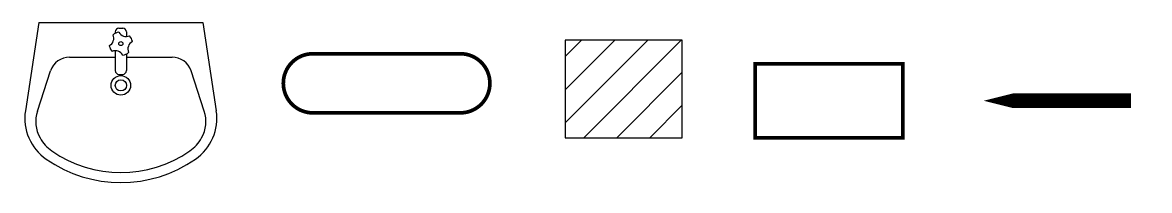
# Model space of a CAD drawing. Header units: millimetres. Extents: x 3277 to 3430, y 1940 to 1963.
import ezdxf

# ---------------------------------------------------------------- set-up
doc = ezdxf.new("R2010")
doc.units = ezdxf.units.MM
doc.layers.add('contorno', color=7, linetype='Continuous', lineweight=30)

# ---------------------------------------------------------------- blocks, each defined once
blk = doc.blocks.new('pia_banheiro')
for p, q in [((-0.2224, 0), (-0.2586, -0.2386)), ((-0.2224, 0), (0.2224, 0)), ((0.2224, 0), (0.2586, -0.2386)), ((-0.015, -0.025), (-0.015, -0.0289)), ((-0.005, -0.015), (0.005, -0.015)), ((0.015, -0.025), (0.015, -0.0378)), ((-0.015, -0.0761), (-0.015, -0.1302)), ((0.015, -0.085), (0.015, -0.1302)), ((-0.139, -0.0938), (-0.015, -0.0938)), ((0.015, -0.0938), (0.139, -0.0938)), ((-0.2263, -0.2395), (-0.1903, -0.1308)), ((-0.005, -0.1402), (0.005, -0.1402)), ((0.2263, -0.2395), (0.1903, -0.1308))]:
    blk.add_line(p, q)
for centre, radius in [((0, -0.057), 0.00545), ((0, -0.17), 0.0265), ((0, -0.17), 0.0152)]:
    blk.add_circle(centre, radius)
for centre, radius, start, end in [((0, -0.057), 0.0318, 100.0858, 131.6266), ((-0.005, -0.025), 0.01, 90, 180), ((0.0145, -0.0152), 0.0226, 207.4659, 294.2465), ((0.005, -0.025), 0.01, 0, 90), ((-0.0417, -0.0425), 0.0226, 297.4659, 24.2465), ((0.0417, -0.0715), 0.0226, 117.4659, 204.2465), ((0, -0.057), 0.0318, 10.0858, 41.6266), ((0, -0.057), 0.0318, 190.0858, 221.6266), ((-0.0145, -0.0987), 0.0226, 27.4659, 114.2465), ((0, -0.057), 0.0318, 280.0858, 311.6266), ((-0.139, -0.1478), 0.054, 90, 161.69), ((0.139, -0.1478), 0.054, 18.31, 90), ((-0.005, -0.1302), 0.01, 180, 270), ((0.005, -0.1302), 0.01, 270, 0), ((-0.1252, -0.2589), 0.135, 171.3585, 235.1813), ((-0.1408, -0.2678), 0.09, 161.69, 209.6478), ((0.1252, -0.2589), 0.135, 304.8187, 8.6415), ((0.1408, -0.2678), 0.09, 330.3522, 18.31), ((-0.1252, -0.2589), 0.108, 209.6478, 235.1813), ((0.1252, -0.2589), 0.108, 304.8187, 330.3522), ((0, -0.0789), 0.3272, 235.1813, 304.8187), ((0, -0.0789), 0.3542, 235.1813, 304.8187)]:
    blk.add_arc(centre, radius, start, end)

msp = doc.modelspace()

# ---------------------------------------------------------------- hatches: boundary and pattern name
h = msp.add_hatch()
h.set_pattern_fill('ANSI31', color=256)
h.paths.add_polyline_path([(3366.21, 1960.63), (3350.35, 1960.63), (3350.35, 1947.44), (3366.21, 1947.44)])

# ---------------------------------------------------------------- linework, layer by layer
msp.add_lwpolyline([(3350.35, 1947.44), (3366.21, 1947.44), (3366.21, 1960.63), (3350.35, 1960.63)], close=True)
at = {"const_width": 0.5}
msp.add_lwpolyline([(3316.14, 1958.8), (3336.14, 1958.8, -1), (3336.14, 1950.8), (3316.14, 1950.8, -1), (3316.14, 1958.8, -0.181082)], format="xyb", dxfattribs=at)
msp.add_lwpolyline([(3376.1, 1947.44), (3396.1, 1947.44), (3396.1, 1957.44), (3376.1, 1957.44)], close=True, dxfattribs=at)
at = {"layer": 'contorno'}
msp.add_lwpolyline([(3407.05, 1952.44, 0, 5, 0), (3417.05, 1952.44, 2, 2, 0), (3427.03, 1952.44, 0, 0, 0)], format="xyseb", dxfattribs=at)

# ---------------------------------------------------------------- block references
at = {"xscale": 50, "yscale": 50, "zscale": 50}
msp.add_blockref('pia_banheiro', (3290.12, 1963.02), dxfattribs=at)

doc.saveas('drawing.dxf')
